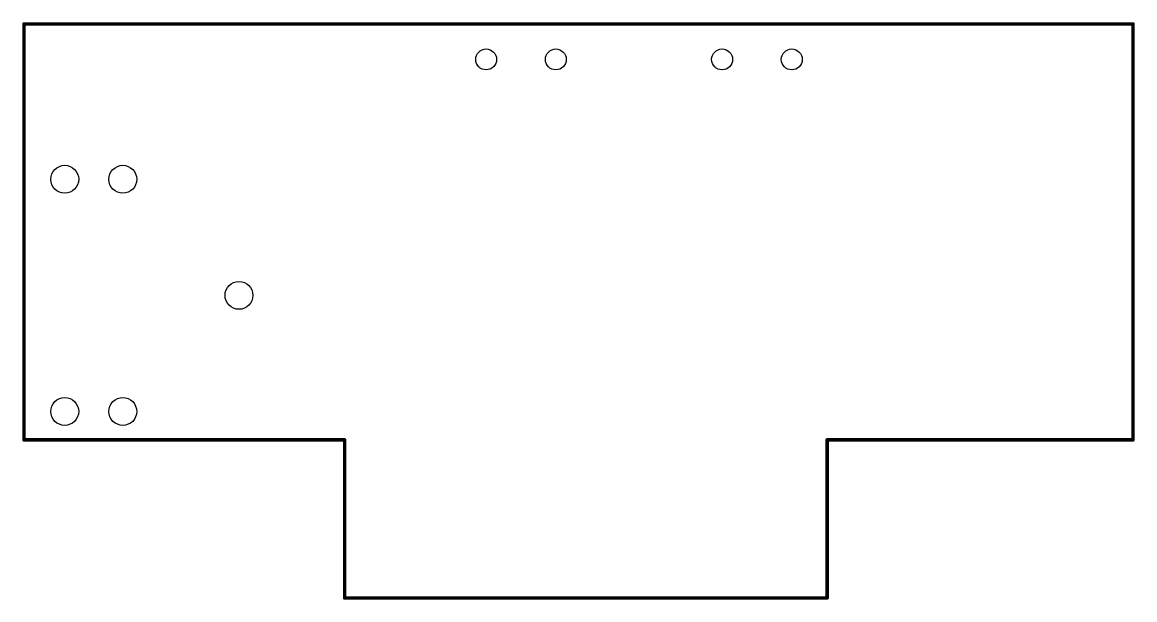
# Model space of a CAD drawing. Extents: x 1.4 to 49.3, y 0.9 to 25.7.
import ezdxf

# ---------------------------------------------------------------- set-up
doc = ezdxf.new("R2010")
doc.units = 0
doc.layers.add('20', color=30, linetype='CONTINUOUS')

msp = doc.modelspace()

# ---------------------------------------------------------------- linework, layer by layer
at = {"layer": '20'}
for points, const_width in [([(49.2125, 25.654), (1.4605, 25.654)], 0.1524), ([(1.4605, 25.654), (1.4605, 7.747)], 0.1524), ([(49.2125, 7.747), (49.2125, 25.654)], 0.1524), ([(1.4605, 7.747), (15.2654, 7.747)], 0.1524), ([(15.2654, 7.747), (15.2654, 0.9398)], 0.1524), ([(35.938, 7.62), (36.0426, 7.747)], 0.001), ([(36.0426, 0.9398), (36.0426, 7.747)], 0.1524), ([(36.0426, 7.747), (49.2125, 7.747)], 0.1524), ([(15.2654, 0.9398), (36.0426, 0.9398)], 0.1524)]:
    msp.add_lwpolyline(points, dxfattribs=dict(at, const_width=const_width))
for points, const_width in [([(1.4605, 25.6921, 1), (1.4605, 25.6159)], 0.0762), ([(1.4986, 25.654, 1), (1.4224, 25.654)], 0.0762), ([(49.2506, 25.654, 1), (49.1744, 25.654)], 0.0762), ([(49.2125, 25.6159, 1), (49.2125, 25.6921)], 0.0762), ([(1.4605, 7.7851, 1), (1.4605, 7.7089)], 0.0762), ([(1.4224, 7.747, 1), (1.4986, 7.747)], 0.0762), ([(15.3035, 7.747, 1), (15.2273, 7.747)], 0.0762), ([(15.2654, 7.7089, 1), (15.2654, 7.7851)], 0.0762), ([(36.0807, 7.747, 1), (36.0045, 7.747)], 0.0762), ([(36.0426, 7.7851, 1), (36.0426, 7.7089)], 0.0762), ([(36.0428, 7.7468, 1), (36.0424, 7.7472)], 0.0005), ([(49.1744, 7.747, 1), (49.2506, 7.747)], 0.0762), ([(49.2125, 7.7089, 1), (49.2125, 7.7851)], 0.0762), ([(35.9378, 7.6202, 1), (35.9382, 7.6198)], 0.0005), ([(15.2654, 0.9779, 1), (15.2654, 0.9017)], 0.0762), ([(15.2273, 0.9398, 1), (15.3035, 0.9398)], 0.0762), ([(36.0045, 0.9398, 1), (36.0807, 0.9398)], 0.0762), ([(36.0426, 0.9017, 1), (36.0426, 0.9779)], 0.0762)]:
    msp.add_lwpolyline(points, format="xyb", dxfattribs=dict(at, const_width=const_width))
for centre, radius in [((21.36, 24.13), 0.45), ((24.36, 24.13), 0.45), ((31.52, 24.13), 0.45), ((34.52, 24.13), 0.45), ((3.215, 18.97), 0.6), ((5.715, 18.97), 0.6), ((10.715, 13.97), 0.6), ((3.215, 8.97), 0.6), ((5.715, 8.97), 0.6)]:
    msp.add_circle(centre, radius, dxfattribs=at)

doc.saveas('drawing.dxf')
